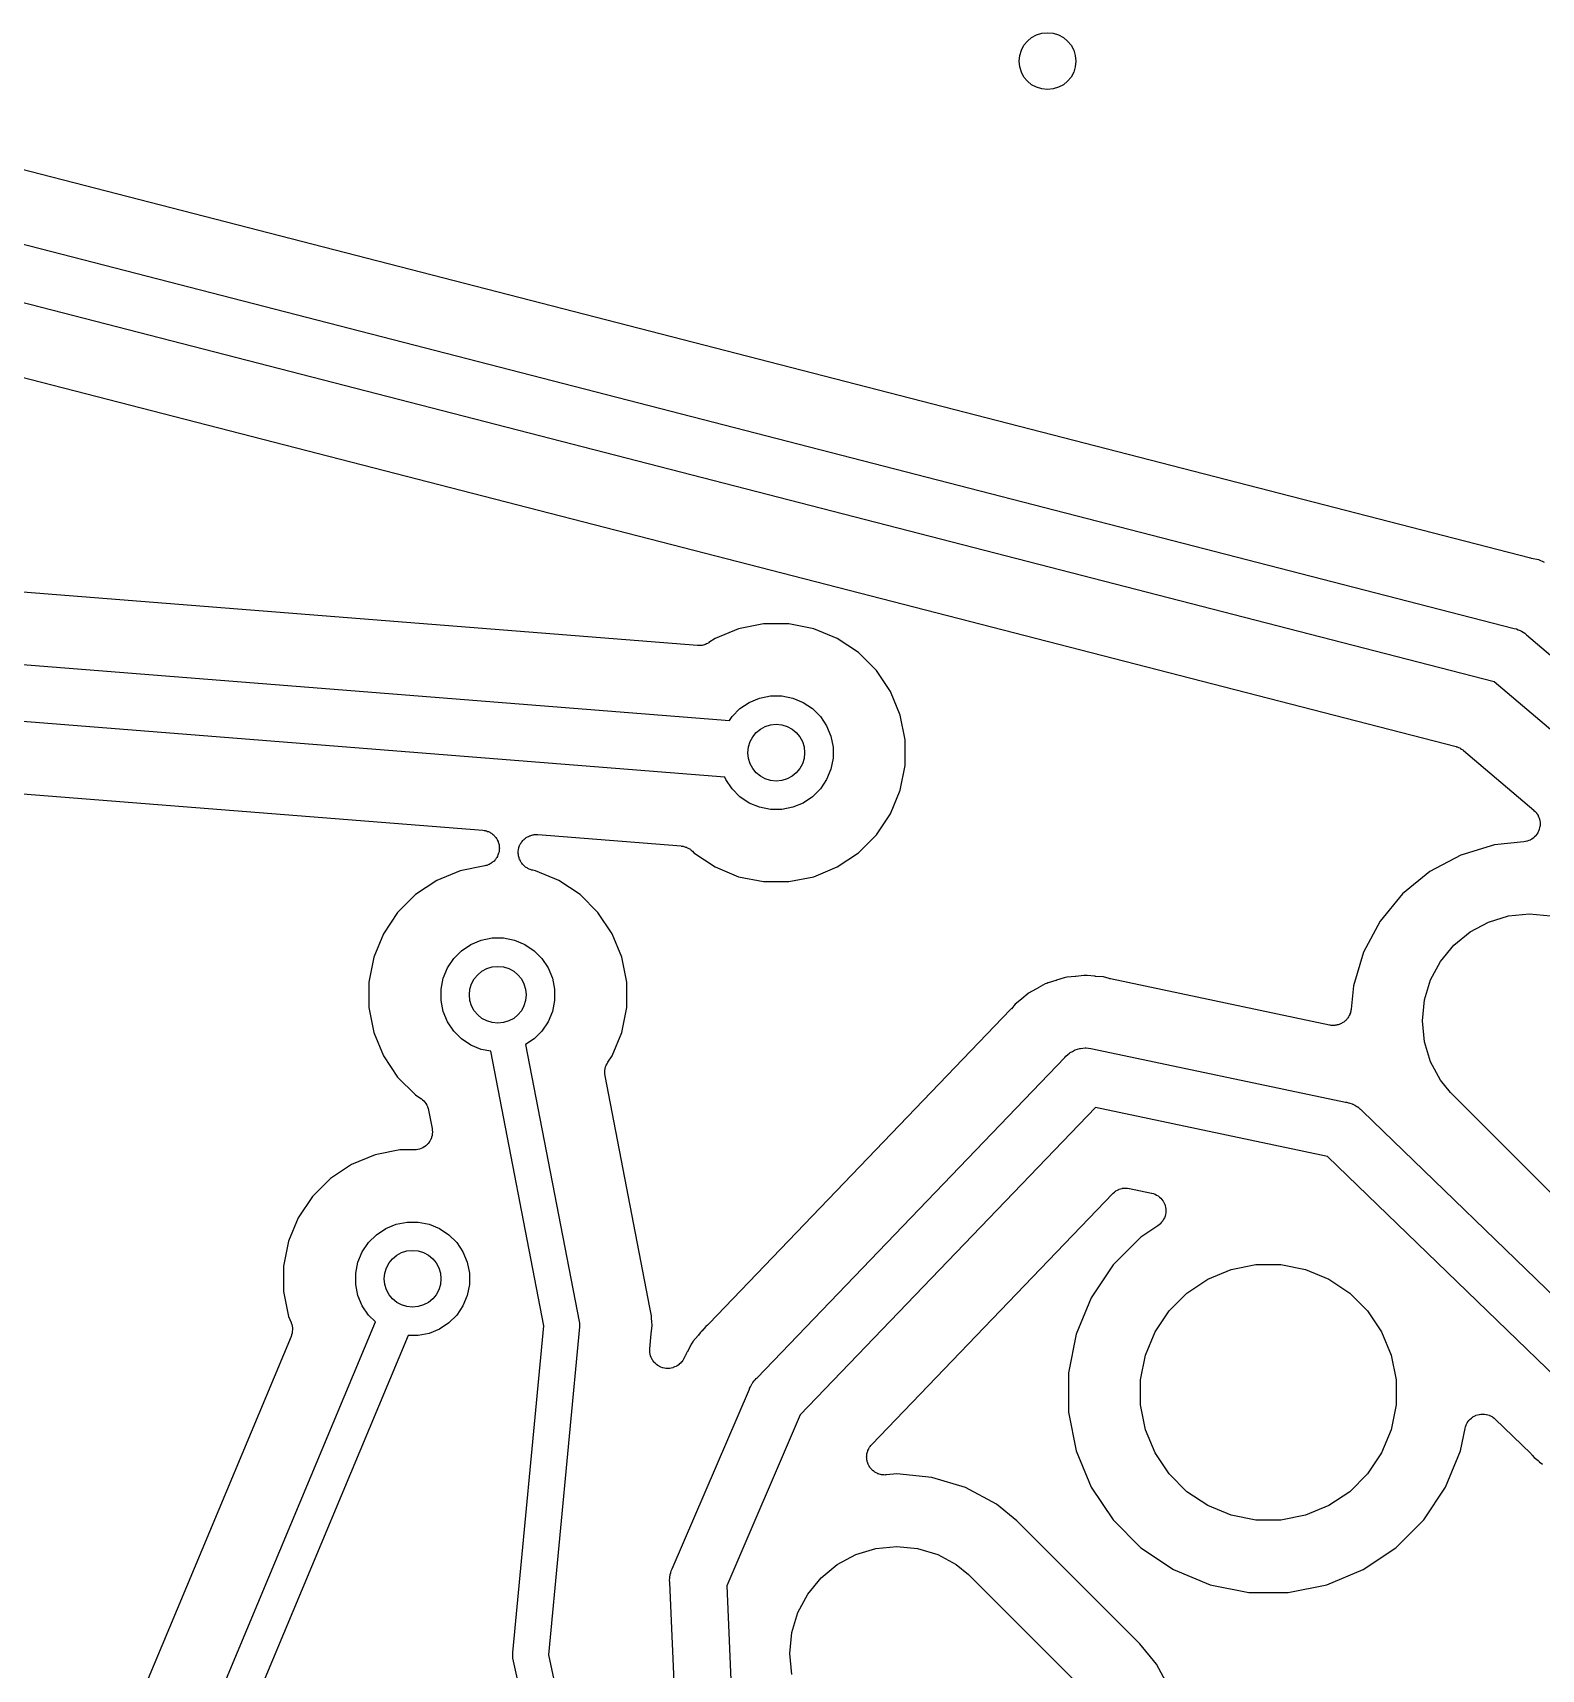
# Model space of a CAD drawing. Extents: x 4.92 to 6.91, y -5.73 to -3.72.
# Drawn here: x 6.0364 to 6.4546, y -5.2746 to -4.8209 of the extents above; entities that cross this region are included whole.
import ezdxf

# ---------------------------------------------------------------- set-up
doc = ezdxf.new("R2010")
doc.units = 0
doc.header["$MEASUREMENT"] = 0
doc.layers.add('BLACK', color=7, linetype='CONTINUOUS')

msp = doc.modelspace()

# ---------------------------------------------------------------- linework, layer by layer
at = {"layer": 'BLACK', "linetype": 'CONTINUOUS'}
for p, q in [((6.45162, -4.96655), (5.98095, -4.84523)), ((5.96561, -4.86193), (6.44709, -4.98604)), ((6.44156, -5.00087), (5.96164, -4.87717)), ((5.96676, -4.89914), (6.431, -5.0188)), ((6.22068, -4.99078), (5.89685, -4.96508)), ((6.45168, -4.96656), (6.45162, -4.96655)), ((6.45174, -4.96658), (6.45168, -4.96656)), ((6.45181, -4.9666), (6.45174, -4.96658)), ((6.45387, -4.96704), (6.45181, -4.9666)), ((6.45549, -4.96775), (6.45387, -4.96704)), ((5.88471, -4.98418), (6.22955, -5.01154)), ((6.23209, -4.9861), (6.22559, -4.98879)), ((6.239, -4.98472), (6.23209, -4.9861)), ((6.24604, -4.98472), (6.239, -4.98472)), ((6.25295, -4.9861), (6.24604, -4.98472)), ((6.25945, -4.98879), (6.25295, -4.9861)), ((6.44709, -4.98604), (6.4477, -4.98617)), ((6.4477, -4.98617), (6.4482, -4.98639)), ((6.4482, -4.98639), (6.44871, -4.98657)), ((6.22085, -4.99077), (6.22068, -4.99078)), ((6.22102, -4.99079), (6.22085, -4.99077)), ((6.22134, -4.99077), (6.22102, -4.99079)), ((6.22166, -4.99076), (6.22134, -4.99077)), ((6.22182, -4.99072), (6.22166, -4.99076)), ((6.22199, -4.99071), (6.22182, -4.99072)), ((6.2223, -4.99062), (6.22199, -4.99071)), ((6.22261, -4.99055), (6.2223, -4.99062)), ((6.22277, -4.99048), (6.22261, -4.99055)), ((6.22293, -4.99044), (6.22277, -4.99048)), ((6.22321, -4.99029), (6.22293, -4.99044)), ((6.22351, -4.99016), (6.22321, -4.99029)), ((6.22364, -4.99007), (6.22351, -4.99016)), ((6.2238, -4.98999), (6.22364, -4.99007)), ((6.22385, -4.98995), (6.2238, -4.98999)), ((6.22559, -4.98879), (6.22385, -4.98995)), ((6.26531, -4.99271), (6.25945, -4.98879)), ((6.44871, -4.98657), (6.44891, -4.98669)), ((6.44891, -4.98669), (6.44913, -4.98679)), ((6.44913, -4.98679), (6.44957, -4.9871)), ((6.44957, -4.9871), (6.45003, -4.98738)), ((6.45003, -4.98738), (6.45049, -4.9878)), ((6.45049, -4.9878), (6.5817, -5.09933)), ((6.27029, -4.99768), (6.26531, -4.99271)), ((6.22828, -5.02724), (5.88345, -4.99987)), ((6.2742, -5.00354), (6.27029, -4.99768)), ((6.27689, -5.01005), (6.2742, -5.00354)), ((6.57152, -5.11134), (6.44156, -5.00087)), ((6.23029, -5.01043), (6.23248, -5.00824)), ((6.23248, -5.00824), (6.23506, -5.00652)), ((6.23506, -5.00652), (6.23793, -5.00533)), ((6.23793, -5.00533), (6.24097, -5.00472)), ((6.24097, -5.00472), (6.24407, -5.00472)), ((6.24407, -5.00472), (6.24711, -5.00533)), ((6.24711, -5.00533), (6.24998, -5.00652)), ((6.24998, -5.00652), (6.25256, -5.00824)), ((6.25256, -5.00824), (6.25475, -5.01043)), ((6.22955, -5.01154), (6.23029, -5.01043)), ((6.25475, -5.01043), (6.25648, -5.01301)), ((6.25648, -5.01301), (6.25766, -5.01588)), ((6.27827, -5.01695), (6.27689, -5.01005)), ((6.25766, -5.01588), (6.25827, -5.01892)), ((6.27827, -5.02399), (6.27827, -5.01695)), ((5.89231, -5.02064), (6.16117, -5.04198)), ((6.25827, -5.02202), (6.25766, -5.02507)), ((6.25827, -5.01892), (6.25827, -5.02202)), ((6.431, -5.0188), (6.43106, -5.01882)), ((6.43106, -5.01882), (6.43117, -5.01887)), ((6.43117, -5.01887), (6.43129, -5.01889)), ((6.43129, -5.01889), (6.43163, -5.01904)), ((6.43163, -5.01904), (6.43197, -5.01917)), ((6.43197, -5.01917), (6.43208, -5.01923)), ((6.43208, -5.01923), (6.43218, -5.01928)), ((6.43218, -5.01928), (6.43249, -5.01949)), ((6.43249, -5.01949), (6.4328, -5.01969)), ((6.4328, -5.01969), (6.43289, -5.01977)), ((6.43289, -5.01977), (6.43299, -5.01984)), ((6.43299, -5.01984), (6.45251, -5.03643)), ((6.22856, -5.02793), (6.22828, -5.02724)), ((6.25766, -5.02507), (6.25648, -5.02793)), ((6.27689, -5.0309), (6.27827, -5.02399)), ((6.23029, -5.03051), (6.22856, -5.02793)), ((6.23248, -5.0327), (6.23029, -5.03051)), ((6.25475, -5.03051), (6.25256, -5.0327)), ((6.25648, -5.02793), (6.25475, -5.03051)), ((6.2742, -5.03741), (6.27689, -5.0309)), ((6.23506, -5.03443), (6.23248, -5.0327)), ((6.23793, -5.03562), (6.23506, -5.03443)), ((6.24097, -5.03622), (6.23793, -5.03562)), ((6.24407, -5.03622), (6.24097, -5.03622)), ((6.24711, -5.03562), (6.24407, -5.03622)), ((6.24998, -5.03443), (6.24711, -5.03562)), ((6.25256, -5.0327), (6.24998, -5.03443)), ((6.27029, -5.04326), (6.2742, -5.03741)), ((6.45251, -5.03643), (6.45256, -5.03648)), ((6.45256, -5.03648), (6.45286, -5.03679)), ((6.45286, -5.03679), (6.45316, -5.0371)), ((6.45316, -5.0371), (6.45319, -5.03715)), ((6.45319, -5.03715), (6.45323, -5.03719)), ((6.45323, -5.03719), (6.45346, -5.03756)), ((6.45346, -5.03756), (6.4537, -5.03792)), ((6.4537, -5.03792), (6.45372, -5.03797)), ((6.45372, -5.03797), (6.45374, -5.03801)), ((6.45374, -5.03801), (6.4539, -5.03842)), ((6.4539, -5.03842), (6.45406, -5.03883)), ((6.45406, -5.03883), (6.45407, -5.03888)), ((6.45407, -5.03888), (6.45409, -5.03893)), ((6.45409, -5.03893), (6.45416, -5.03935)), ((6.45423, -5.04086), (6.45413, -5.04129)), ((6.45416, -5.03935), (6.45425, -5.03978)), ((6.45424, -5.04076), (6.45423, -5.04081)), ((6.45423, -5.04081), (6.45423, -5.04086)), ((6.45426, -5.03989), (6.45424, -5.04032)), ((6.45424, -5.04032), (6.45424, -5.04076)), ((6.45425, -5.03978), (6.45425, -5.03984)), ((6.45425, -5.03984), (6.45426, -5.03989)), ((6.16117, -5.04198), (6.16124, -5.04198)), ((6.16124, -5.04198), (6.16153, -5.04204)), ((6.16153, -5.04204), (6.16181, -5.04207)), ((6.16181, -5.04207), (6.162, -5.04213)), ((6.162, -5.04213), (6.1622, -5.04217)), ((6.1622, -5.04217), (6.16247, -5.04228)), ((6.16247, -5.04228), (6.16274, -5.04237)), ((6.16274, -5.04237), (6.16292, -5.04246)), ((6.16292, -5.04246), (6.16311, -5.04254)), ((6.16311, -5.04254), (6.16335, -5.0427)), ((6.16335, -5.0427), (6.1636, -5.04283)), ((6.1636, -5.04283), (6.16375, -5.04296)), ((6.16375, -5.04296), (6.16392, -5.04307)), ((6.16392, -5.04307), (6.16413, -5.04328)), ((6.16413, -5.04328), (6.16435, -5.04346)), ((6.16435, -5.04346), (6.16447, -5.04362)), ((6.16447, -5.04362), (6.16462, -5.04376)), ((6.16462, -5.04376), (6.16478, -5.044)), ((6.16478, -5.044), (6.16496, -5.04422)), ((6.16496, -5.04422), (6.16505, -5.0444)), ((6.16505, -5.0444), (6.16517, -5.04456)), ((6.16517, -5.04456), (6.16528, -5.04483)), ((6.16528, -5.04483), (6.16541, -5.04509)), ((6.16541, -5.04509), (6.16547, -5.04528)), ((6.16547, -5.04528), (6.16555, -5.04546)), ((6.16555, -5.04546), (6.16561, -5.04574)), ((6.17172, -5.04563), (6.17186, -5.04537)), ((6.17186, -5.04537), (6.17199, -5.04522)), ((6.17199, -5.04522), (6.1721, -5.04506)), ((6.1721, -5.04506), (6.1723, -5.04485)), ((6.1723, -5.04485), (6.17249, -5.04462)), ((6.17249, -5.04462), (6.17264, -5.0445)), ((6.17264, -5.0445), (6.17278, -5.04436)), ((6.17278, -5.04436), (6.17302, -5.04419)), ((6.17302, -5.04419), (6.17324, -5.044)), ((6.17324, -5.044), (6.17342, -5.04391)), ((6.17342, -5.04391), (6.17358, -5.0438)), ((6.17358, -5.0438), (6.17385, -5.04368)), ((6.17385, -5.04368), (6.17411, -5.04355)), ((6.17411, -5.04355), (6.17429, -5.04349)), ((6.17429, -5.04349), (6.17447, -5.04341)), ((6.17447, -5.04341), (6.17476, -5.04335)), ((6.17476, -5.04335), (6.17504, -5.04327)), ((6.17504, -5.04327), (6.17524, -5.04325)), ((6.17524, -5.04325), (6.17543, -5.0432)), ((6.17543, -5.0432), (6.17572, -5.0432)), ((6.17572, -5.0432), (6.17601, -5.04317)), ((6.17601, -5.04317), (6.17621, -5.04319)), ((6.17621, -5.04319), (6.1764, -5.04319)), ((6.1764, -5.04319), (6.21614, -5.04634)), ((6.26531, -5.04824), (6.27029, -5.04326)), ((6.44976, -5.04522), (6.44161, -5.04602)), ((6.45019, -5.04513), (6.44976, -5.04522)), ((6.45062, -5.04505), (6.45019, -5.04513)), ((6.45066, -5.04504), (6.45062, -5.04505)), ((6.45071, -5.04503), (6.45066, -5.04504)), ((6.45112, -5.04486), (6.45071, -5.04503)), ((6.45152, -5.0447), (6.45112, -5.04486)), ((6.45157, -5.04467), (6.45152, -5.0447)), ((6.45162, -5.04465), (6.45157, -5.04467)), ((6.45198, -5.04441), (6.45162, -5.04465)), ((6.45235, -5.04418), (6.45198, -5.04441)), ((6.45239, -5.04414), (6.45235, -5.04418)), ((6.45243, -5.04411), (6.45239, -5.04414)), ((6.45274, -5.0438), (6.45243, -5.04411)), ((6.45305, -5.0435), (6.45274, -5.0438)), ((6.45308, -5.04346), (6.45305, -5.0435)), ((6.45312, -5.04342), (6.45308, -5.04346)), ((6.45337, -5.04306), (6.45312, -5.04342)), ((6.45362, -5.04271), (6.45337, -5.04306)), ((6.45364, -5.04266), (6.45362, -5.04271)), ((6.45367, -5.04262), (6.45364, -5.04266)), ((6.45384, -5.04221), (6.45367, -5.04262)), ((6.45401, -5.04181), (6.45384, -5.04221)), ((6.45402, -5.04176), (6.45401, -5.04181)), ((6.45404, -5.04172), (6.45402, -5.04176)), ((6.45413, -5.04129), (6.45404, -5.04172)), ((6.1648, -5.04991), (6.16469, -5.05008)), ((6.16493, -5.04975), (6.1648, -5.04991)), ((6.16506, -5.0495), (6.16493, -5.04975)), ((6.16522, -5.04926), (6.16506, -5.0495)), ((6.16529, -5.04907), (6.16522, -5.04926)), ((6.16539, -5.0489), (6.16529, -5.04907)), ((6.16547, -5.04862), (6.16539, -5.0489)), ((6.16558, -5.04835), (6.16547, -5.04862)), ((6.16562, -5.04815), (6.16558, -5.04835)), ((6.16561, -5.04574), (6.16569, -5.04602)), ((6.16568, -5.04796), (6.16562, -5.04815)), ((6.16571, -5.04768), (6.16568, -5.04796)), ((6.16569, -5.04602), (6.16571, -5.04622)), ((6.16571, -5.04622), (6.16575, -5.04642)), ((6.16576, -5.04739), (6.16571, -5.04768)), ((6.16575, -5.04642), (6.16575, -5.04671)), ((6.16575, -5.04671), (6.16578, -5.04699)), ((6.16578, -5.04699), (6.16576, -5.04719)), ((6.16576, -5.04719), (6.16576, -5.04739)), ((6.17101, -5.04813), (6.17103, -5.04794)), ((6.17103, -5.04842), (6.17101, -5.04813)), ((6.17103, -5.04774), (6.17108, -5.04745)), ((6.17103, -5.04794), (6.17103, -5.04774)), ((6.17104, -5.04872), (6.17103, -5.04842)), ((6.17108, -5.04891), (6.17104, -5.04872)), ((6.17108, -5.04745), (6.17111, -5.04716)), ((6.17109, -5.0491), (6.17108, -5.04891)), ((6.17118, -5.04938), (6.17109, -5.0491)), ((6.17111, -5.04716), (6.17117, -5.04697)), ((6.17117, -5.04697), (6.1712, -5.04678)), ((6.17124, -5.04967), (6.17118, -5.04938)), ((6.1712, -5.04678), (6.17131, -5.04651)), ((6.17131, -5.04985), (6.17124, -5.04967)), ((6.17131, -5.04651), (6.1714, -5.04623)), ((6.17137, -5.05004), (6.17131, -5.04985)), ((6.1714, -5.04623), (6.17149, -5.04606)), ((6.17149, -5.04606), (6.17157, -5.04587)), ((6.17157, -5.04587), (6.17172, -5.04563)), ((6.21614, -5.04634), (6.21621, -5.04635)), ((6.21621, -5.04635), (6.21647, -5.0464)), ((6.21647, -5.0464), (6.21673, -5.04642)), ((6.21673, -5.04642), (6.21695, -5.04649)), ((6.21695, -5.04649), (6.21717, -5.04653)), ((6.21717, -5.04653), (6.21741, -5.04663)), ((6.21741, -5.04663), (6.21767, -5.04671)), ((6.21767, -5.04671), (6.21786, -5.04681)), ((6.21786, -5.04681), (6.21807, -5.0469)), ((6.21807, -5.0469), (6.21829, -5.04704)), ((6.21829, -5.04704), (6.21853, -5.04717)), ((6.21853, -5.04717), (6.2187, -5.04731)), ((6.2187, -5.04731), (6.21889, -5.04744)), ((6.21889, -5.04744), (6.21908, -5.04762)), ((6.21908, -5.04762), (6.21928, -5.04779)), ((6.21928, -5.04779), (6.21973, -5.04824)), ((6.21973, -5.04824), (6.22559, -5.05215)), ((6.25945, -5.05215), (6.26531, -5.04824)), ((6.43227, -5.04885), (6.42367, -5.05345)), ((6.44161, -5.04602), (6.43227, -5.04885)), ((6.15493, -5.05322), (6.14842, -5.05592)), ((6.16175, -5.05187), (6.15493, -5.05322)), ((6.16203, -5.05178), (6.16175, -5.05187)), ((6.16231, -5.05172), (6.16203, -5.05178)), ((6.1625, -5.05164), (6.16231, -5.05172)), ((6.16269, -5.05158), (6.1625, -5.05164)), ((6.16294, -5.05145), (6.16269, -5.05158)), ((6.16321, -5.05133), (6.16294, -5.05145)), ((6.16337, -5.05122), (6.16321, -5.05133)), ((6.16355, -5.05112), (6.16337, -5.05122)), ((6.16377, -5.05094), (6.16355, -5.05112)), ((6.16401, -5.05078), (6.16377, -5.05094)), ((6.16415, -5.05063), (6.16401, -5.05078)), ((6.1643, -5.05051), (6.16415, -5.05063)), ((6.16449, -5.05028), (6.1643, -5.05051)), ((6.16469, -5.05008), (6.16449, -5.05028)), ((6.1715, -5.0503), (6.17137, -5.05004)), ((6.17162, -5.05057), (6.1715, -5.0503)), ((6.17173, -5.05073), (6.17162, -5.05057)), ((6.17182, -5.05091), (6.17173, -5.05073)), ((6.172, -5.05113), (6.17182, -5.05091)), ((6.17217, -5.05138), (6.172, -5.05113)), ((6.17231, -5.05151), (6.17217, -5.05138)), ((6.17243, -5.05167), (6.17231, -5.05151)), ((6.17266, -5.05185), (6.17243, -5.05167)), ((6.17286, -5.05206), (6.17266, -5.05185)), ((6.17303, -5.05217), (6.17286, -5.05206)), ((6.17318, -5.05229), (6.17303, -5.05217)), ((6.17344, -5.05244), (6.17318, -5.05229)), ((6.17368, -5.0526), (6.17344, -5.05244)), ((6.17386, -5.05267), (6.17368, -5.0526)), ((6.17403, -5.05277), (6.17386, -5.05267)), ((6.17431, -5.05285), (6.17403, -5.05277)), ((6.17458, -5.05296), (6.17431, -5.05285)), ((6.17478, -5.053), (6.17458, -5.05296)), ((6.17496, -5.05306), (6.17478, -5.053)), ((6.17503, -5.05307), (6.17496, -5.05306)), ((6.17578, -5.05322), (6.17503, -5.05307)), ((6.18229, -5.05592), (6.17578, -5.05322)), ((6.22559, -5.05215), (6.23209, -5.05485)), ((6.25295, -5.05485), (6.25945, -5.05215)), ((6.42367, -5.05345), (6.41613, -5.05964)), ((6.14842, -5.05592), (6.14257, -5.05983)), ((6.18814, -5.05983), (6.18229, -5.05592)), ((6.23209, -5.05485), (6.239, -5.05622)), ((6.239, -5.05622), (6.24604, -5.05622)), ((6.24604, -5.05622), (6.25295, -5.05485)), ((6.14257, -5.05983), (6.13759, -5.06481)), ((6.19312, -5.06481), (6.18814, -5.05983)), ((6.41613, -5.05964), (6.40994, -5.06718)), ((6.13759, -5.06481), (6.13367, -5.07067)), ((6.19703, -5.07067), (6.19312, -5.06481)), ((6.40994, -5.06718), (6.40534, -5.07578)), ((6.43483, -5.07016), (6.43996, -5.06742)), ((6.43996, -5.06742), (6.44553, -5.06573)), ((6.44553, -5.06573), (6.45132, -5.06516)), ((6.45132, -5.06516), (6.4571, -5.06573)), ((6.13367, -5.07067), (6.13098, -5.07717)), ((6.15789, -5.07364), (6.16076, -5.07246)), ((6.16076, -5.07246), (6.1638, -5.07185)), ((6.1638, -5.07185), (6.16691, -5.07185)), ((6.16691, -5.07185), (6.16995, -5.07246)), ((6.16995, -5.07246), (6.17281, -5.07364)), ((6.19973, -5.07717), (6.19703, -5.07067)), ((6.43034, -5.07385), (6.43483, -5.07016)), ((6.13098, -5.07717), (6.12961, -5.08408)), ((6.15312, -5.07756), (6.15532, -5.07537)), ((6.15532, -5.07537), (6.15789, -5.07364)), ((6.17281, -5.07364), (6.17539, -5.07537)), ((6.17539, -5.07537), (6.17759, -5.07756)), ((6.2011, -5.08408), (6.19973, -5.07717)), ((6.40534, -5.07578), (6.4025, -5.08512)), ((6.42665, -5.07834), (6.43034, -5.07385)), ((6.15021, -5.083), (6.1514, -5.08014)), ((6.1514, -5.08014), (6.15312, -5.07756)), ((6.17759, -5.07756), (6.17931, -5.08014)), ((6.17931, -5.08014), (6.1805, -5.083)), ((6.4239, -5.08347), (6.42665, -5.07834)), ((6.12961, -5.08408), (6.12961, -5.09112)), ((6.14961, -5.08605), (6.15021, -5.083)), ((6.14961, -5.08915), (6.14961, -5.08605)), ((6.1805, -5.083), (6.1811, -5.08605)), ((6.1811, -5.08605), (6.1811, -5.08915)), ((6.2011, -5.09112), (6.2011, -5.08408)), ((6.31503, -5.08574), (6.31306, -5.08677)), ((6.31507, -5.08572), (6.31503, -5.08574)), ((6.31511, -5.0857), (6.31507, -5.08572)), ((6.31517, -5.08567), (6.31511, -5.0857)), ((6.31711, -5.08458), (6.31517, -5.08567)), ((6.31714, -5.08457), (6.31711, -5.08458)), ((6.31749, -5.08442), (6.31714, -5.08457)), ((6.31784, -5.08428), (6.31749, -5.08442)), ((6.3179, -5.08425), (6.31784, -5.08428)), ((6.31793, -5.08424), (6.3179, -5.08425)), ((6.32006, -5.08362), (6.31793, -5.08424)), ((6.32011, -5.0836), (6.32006, -5.08362)), ((6.32015, -5.08359), (6.32011, -5.0836)), ((6.32022, -5.08357), (6.32015, -5.08359)), ((6.32233, -5.08288), (6.32022, -5.08357)), ((6.32236, -5.08288), (6.32233, -5.08288)), ((6.32273, -5.0828), (6.32236, -5.08288)), ((6.3231, -5.08273), (6.32273, -5.0828)), ((6.32317, -5.08271), (6.3231, -5.08273)), ((6.3232, -5.0827), (6.32317, -5.08271)), ((6.32542, -5.08251), (6.3232, -5.0827)), ((6.32546, -5.0825), (6.32542, -5.08251)), ((6.32551, -5.0825), (6.32546, -5.0825)), ((6.32558, -5.0825), (6.32551, -5.0825)), ((6.32778, -5.08223), (6.32558, -5.0825)), ((6.32782, -5.08224), (6.32778, -5.08223)), ((6.32819, -5.08223), (6.32782, -5.08224)), ((6.32857, -5.08224), (6.32819, -5.08223)), ((6.32864, -5.08223), (6.32857, -5.08224)), ((6.32867, -5.08223), (6.32864, -5.08223)), ((6.33088, -5.08247), (6.32867, -5.08223)), ((6.33093, -5.08247), (6.33088, -5.08247)), ((6.33097, -5.08248), (6.33093, -5.08247)), ((6.33104, -5.08249), (6.33097, -5.08248)), ((6.33325, -5.08266), (6.33104, -5.08249)), ((6.33485, -5.08311), (6.33325, -5.08266)), ((6.33498, -5.08313), (6.33485, -5.08311)), ((6.3351, -5.08317), (6.33498, -5.08313)), ((6.33517, -5.08319), (6.3351, -5.08317)), ((6.39586, -5.096), (6.33517, -5.08319)), ((6.4025, -5.08512), (6.40187, -5.0916)), ((6.42222, -5.08904), (6.4239, -5.08347)), ((6.15021, -5.09219), (6.14961, -5.08915)), ((6.1811, -5.08915), (6.1805, -5.09219)), ((6.30877, -5.0902), (6.30771, -5.09147)), ((6.31051, -5.08881), (6.30877, -5.0902)), ((6.31054, -5.08878), (6.31051, -5.08881)), ((6.31058, -5.08876), (6.31054, -5.08878)), ((6.31063, -5.08871), (6.31058, -5.08876)), ((6.31232, -5.08727), (6.31063, -5.08871)), ((6.31235, -5.08725), (6.31232, -5.08727)), ((6.31266, -5.08703), (6.31235, -5.08725)), ((6.31298, -5.08683), (6.31266, -5.08703)), ((6.31303, -5.08679), (6.31298, -5.08683)), ((6.31306, -5.08677), (6.31303, -5.08679)), ((6.42165, -5.09483), (6.42222, -5.08904)), ((6.12961, -5.09112), (6.13098, -5.09803)), ((6.1514, -5.09506), (6.15021, -5.09219)), ((6.15312, -5.09764), (6.1514, -5.09506)), ((6.17931, -5.09506), (6.17759, -5.09764)), ((6.1805, -5.09219), (6.17931, -5.09506)), ((6.19973, -5.09803), (6.2011, -5.09112)), ((6.30749, -5.09171), (6.22391, -5.17874)), ((6.30757, -5.09161), (6.30749, -5.09171)), ((6.30766, -5.09152), (6.30757, -5.09161)), ((6.30771, -5.09147), (6.30766, -5.09152)), ((6.39961, -5.09531), (6.3994, -5.09541)), ((6.39981, -5.09515), (6.39961, -5.09531)), ((6.40002, -5.09501), (6.39981, -5.09515)), ((6.40019, -5.09484), (6.40002, -5.09501)), ((6.40037, -5.0947), (6.40019, -5.09484)), ((6.40054, -5.0945), (6.40037, -5.0947)), ((6.40072, -5.09432), (6.40054, -5.0945)), ((6.40085, -5.09413), (6.40072, -5.09432)), ((6.401, -5.09396), (6.40085, -5.09413)), ((6.40113, -5.09373), (6.401, -5.09396)), ((6.40127, -5.09352), (6.40113, -5.09373)), ((6.40136, -5.09331), (6.40127, -5.09352)), ((6.40148, -5.0931), (6.40136, -5.09331)), ((6.40155, -5.09286), (6.40148, -5.0931)), ((6.40166, -5.09262), (6.40155, -5.09286)), ((6.4017, -5.0924), (6.40166, -5.09262)), ((6.40178, -5.09218), (6.4017, -5.0924)), ((6.40181, -5.09192), (6.40178, -5.09218)), ((6.40186, -5.09167), (6.40181, -5.09192)), ((6.40187, -5.0916), (6.40186, -5.09167)), ((6.42222, -5.10062), (6.42165, -5.09483)), ((6.13098, -5.09803), (6.13367, -5.10453)), ((6.15532, -5.09983), (6.15312, -5.09764)), ((6.15789, -5.10155), (6.15532, -5.09983)), ((6.17539, -5.09983), (6.17304, -5.1014)), ((6.17759, -5.09764), (6.17539, -5.09983)), ((6.19703, -5.10453), (6.19973, -5.09803)), ((6.39611, -5.09603), (6.39586, -5.096)), ((6.39637, -5.09608), (6.39611, -5.09603)), ((6.3966, -5.09608), (6.39637, -5.09608)), ((6.39683, -5.09611), (6.3966, -5.09608)), ((6.39708, -5.09609), (6.39683, -5.09611)), ((6.39734, -5.09609), (6.39708, -5.09609)), ((6.39757, -5.09604), (6.39734, -5.09609)), ((6.3978, -5.09602), (6.39757, -5.09604)), ((6.39805, -5.09595), (6.3978, -5.09602)), ((6.3983, -5.09591), (6.39805, -5.09595)), ((6.39852, -5.09582), (6.3983, -5.09591)), ((6.39874, -5.09575), (6.39852, -5.09582)), ((6.39897, -5.09564), (6.39874, -5.09575)), ((6.39921, -5.09554), (6.39897, -5.09564)), ((6.3994, -5.09541), (6.39921, -5.09554)), ((6.16076, -5.10274), (6.15789, -5.10155)), ((6.16337, -5.10326), (6.16076, -5.10274)), ((6.1781, -5.17938), (6.16337, -5.10326)), ((6.17304, -5.1014), (6.1879, -5.17818)), ((6.32282, -5.10458), (6.32332, -5.10417)), ((6.32332, -5.10417), (6.32382, -5.10375)), ((6.32382, -5.10375), (6.32393, -5.10369)), ((6.32393, -5.10369), (6.32403, -5.10361)), ((6.32403, -5.10361), (6.3246, -5.10331)), ((6.3246, -5.10331), (6.32517, -5.10299)), ((6.32517, -5.10299), (6.32529, -5.10295)), ((6.32529, -5.10295), (6.3254, -5.10289)), ((6.3254, -5.10289), (6.32603, -5.10271)), ((6.32603, -5.10271), (6.32665, -5.10251)), ((6.32665, -5.10251), (6.32677, -5.10249)), ((6.32677, -5.10249), (6.32689, -5.10246)), ((6.32689, -5.10246), (6.32754, -5.1024)), ((6.32754, -5.1024), (6.32819, -5.10233)), ((6.32819, -5.10233), (6.32831, -5.10234)), ((6.32831, -5.10234), (6.32844, -5.10232)), ((6.32844, -5.10232), (6.32908, -5.1024)), ((6.32908, -5.1024), (6.32973, -5.10245)), ((6.32973, -5.10245), (6.33023, -5.10259)), ((6.33023, -5.10259), (6.40035, -5.11739)), ((6.4239, -5.10618), (6.42222, -5.10062)), ((6.13367, -5.10453), (6.13759, -5.11039)), ((6.19499, -5.10901), (6.19505, -5.10857)), ((6.19505, -5.10857), (6.19509, -5.10812)), ((6.19509, -5.10812), (6.1951, -5.10808)), ((6.1951, -5.10808), (6.19511, -5.10804)), ((6.19511, -5.10804), (6.19524, -5.10761)), ((6.19524, -5.10761), (6.19538, -5.10719)), ((6.19538, -5.10719), (6.19539, -5.10715)), ((6.19539, -5.10715), (6.19541, -5.10711)), ((6.19541, -5.10711), (6.19562, -5.10672)), ((6.19562, -5.10672), (6.19584, -5.10632)), ((6.19584, -5.10632), (6.19703, -5.10453)), ((6.2372, -5.19378), (6.32249, -5.10497)), ((6.32249, -5.10497), (6.32282, -5.10458)), ((6.42665, -5.11131), (6.4239, -5.10618)), ((6.13759, -5.11039), (6.14257, -5.11537)), ((6.195, -5.10905), (6.19499, -5.10901)), ((6.19499, -5.10909), (6.195, -5.10905)), ((6.19504, -5.10954), (6.19499, -5.10909)), ((6.19507, -5.10998), (6.19504, -5.10954)), ((6.19508, -5.11005), (6.19507, -5.10998)), ((6.20751, -5.17426), (6.19508, -5.11005)), ((6.42941, -5.11468), (6.42665, -5.11131)), ((6.14257, -5.11537), (6.14402, -5.11634)), ((6.14402, -5.11634), (6.14406, -5.11636)), ((6.14406, -5.11636), (6.14406, -5.11636)), ((6.14406, -5.11636), (6.14406, -5.11636)), ((6.14406, -5.11636), (6.14408, -5.11638)), ((6.14408, -5.11638), (6.14444, -5.11668)), ((6.14444, -5.11668), (6.14481, -5.11699)), ((6.14481, -5.11699), (6.14482, -5.117)), ((6.14482, -5.117), (6.14483, -5.11701)), ((6.14483, -5.11701), (6.14512, -5.11738)), ((6.14512, -5.11738), (6.14542, -5.11775)), ((6.14542, -5.11775), (6.14543, -5.11776)), ((6.14543, -5.11776), (6.14544, -5.11777)), ((6.14544, -5.11777), (6.14565, -5.11819)), ((6.40035, -5.11739), (6.40063, -5.11741)), ((6.40063, -5.11741), (6.40111, -5.11755)), ((6.40111, -5.11755), (6.40122, -5.11757)), ((6.40122, -5.11757), (6.40148, -5.11766)), ((6.40148, -5.11766), (6.40212, -5.11784)), ((6.40212, -5.11784), (6.40222, -5.11789)), ((6.40222, -5.11789), (6.40233, -5.11792)), ((6.40233, -5.11792), (6.40291, -5.11824)), ((6.46209, -5.14736), (6.42941, -5.11468)), ((6.14565, -5.11819), (6.14588, -5.11861)), ((6.14588, -5.11861), (6.14588, -5.11862)), ((6.14588, -5.11862), (6.14589, -5.11864)), ((6.14589, -5.11864), (6.14602, -5.11909)), ((6.14602, -5.11909), (6.14615, -5.11955)), ((6.14615, -5.11955), (6.14714, -5.12464)), ((6.331, -5.11884), (6.24919, -5.20403)), ((6.39537, -5.13243), (6.331, -5.11884)), ((6.40291, -5.11824), (6.4035, -5.11855)), ((6.4035, -5.11855), (6.40359, -5.11862)), ((6.40359, -5.11862), (6.40369, -5.11867)), ((6.40369, -5.11867), (6.4042, -5.1191)), ((6.4042, -5.1191), (6.40441, -5.11927)), ((6.40441, -5.11927), (6.40449, -5.11935)), ((6.40449, -5.11935), (6.40487, -5.11967)), ((6.40487, -5.11967), (6.40505, -5.11988)), ((6.40505, -5.11988), (6.47563, -5.18819)), ((6.14698, -5.12709), (6.14684, -5.12753)), ((6.14712, -5.12665), (6.14698, -5.12709)), ((6.14713, -5.1266), (6.14712, -5.12662)), ((6.14712, -5.12662), (6.14712, -5.12665)), ((6.14718, -5.12614), (6.14713, -5.1266)), ((6.14714, -5.12464), (6.14714, -5.12465)), ((6.14714, -5.12465), (6.14714, -5.12465)), ((6.14714, -5.12465), (6.14714, -5.12465)), ((6.14714, -5.12465), (6.14715, -5.12471)), ((6.14715, -5.12471), (6.14719, -5.12517)), ((6.14723, -5.12568), (6.14718, -5.12614)), ((6.14719, -5.12517), (6.14723, -5.12563)), ((6.14723, -5.12563), (6.14723, -5.12565)), ((6.14723, -5.12565), (6.14723, -5.12568)), ((6.13821, -5.13059), (6.13131, -5.13196)), ((6.14223, -5.13059), (6.13821, -5.13059)), ((6.14269, -5.13055), (6.14223, -5.13059)), ((6.14315, -5.13051), (6.14269, -5.13055)), ((6.14317, -5.1305), (6.14315, -5.13051)), ((6.1432, -5.1305), (6.14317, -5.1305)), ((6.14364, -5.13036), (6.1432, -5.1305)), ((6.14408, -5.13023), (6.14364, -5.13036)), ((6.14411, -5.13022), (6.14408, -5.13023)), ((6.14414, -5.13021), (6.14411, -5.13022)), ((6.14455, -5.13), (6.14414, -5.13021)), ((6.14495, -5.12979), (6.14455, -5.13)), ((6.14497, -5.12977), (6.14495, -5.12979)), ((6.145, -5.12976), (6.14497, -5.12977)), ((6.14536, -5.12946), (6.145, -5.12976)), ((6.14571, -5.12918), (6.14536, -5.12946)), ((6.14573, -5.12916), (6.14571, -5.12918)), ((6.14575, -5.12914), (6.14573, -5.12916)), ((6.14605, -5.12878), (6.14575, -5.12914)), ((6.14634, -5.12843), (6.14605, -5.12878)), ((6.14636, -5.12841), (6.14634, -5.12843)), ((6.14638, -5.12839), (6.14636, -5.12841)), ((6.1466, -5.12798), (6.14638, -5.12839)), ((6.14682, -5.12758), (6.1466, -5.12798)), ((6.14683, -5.12755), (6.14682, -5.12758)), ((6.14684, -5.12753), (6.14683, -5.12755)), ((6.1248, -5.13466), (6.11894, -5.13857)), ((6.13131, -5.13196), (6.1248, -5.13466)), ((6.46664, -5.20141), (6.39537, -5.13243)), ((6.11894, -5.13857), (6.11396, -5.14355)), ((6.11396, -5.14355), (6.11005, -5.14941)), ((6.26899, -5.21229), (6.33581, -5.14271)), ((6.33581, -5.14271), (6.33586, -5.14266)), ((6.33586, -5.14266), (6.3359, -5.14262)), ((6.3359, -5.14262), (6.33594, -5.14258)), ((6.33594, -5.14258), (6.33627, -5.14231)), ((6.33627, -5.14231), (6.33661, -5.14203)), ((6.33661, -5.14203), (6.33666, -5.14201)), ((6.33666, -5.14201), (6.3367, -5.14197)), ((6.3367, -5.14197), (6.33708, -5.14177)), ((6.33708, -5.14177), (6.33746, -5.14157)), ((6.33746, -5.14157), (6.33752, -5.14155)), ((6.33752, -5.14155), (6.33757, -5.14153)), ((6.33757, -5.14153), (6.33798, -5.14141)), ((6.33798, -5.14141), (6.3384, -5.14128)), ((6.3384, -5.14128), (6.33845, -5.14127)), ((6.33845, -5.14127), (6.33851, -5.14125)), ((6.33851, -5.14125), (6.33894, -5.14122)), ((6.33894, -5.14122), (6.33937, -5.14117)), ((6.33937, -5.14117), (6.33942, -5.14118)), ((6.33942, -5.14118), (6.33948, -5.14117)), ((6.33948, -5.14117), (6.33991, -5.14122)), ((6.33991, -5.14122), (6.34034, -5.14126)), ((6.34034, -5.14126), (6.34039, -5.14127)), ((6.34039, -5.14127), (6.34045, -5.14128)), ((6.34045, -5.14128), (6.34657, -5.14257)), ((6.34657, -5.14257), (6.34664, -5.14259)), ((6.34664, -5.14259), (6.34707, -5.14273)), ((6.34707, -5.14273), (6.3475, -5.14286)), ((6.3475, -5.14286), (6.34753, -5.14288)), ((6.34753, -5.14288), (6.34757, -5.14289)), ((6.34757, -5.14289), (6.34796, -5.14312)), ((6.34796, -5.14312), (6.34835, -5.14333)), ((6.34835, -5.14333), (6.34838, -5.14336)), ((6.34838, -5.14336), (6.34842, -5.14337)), ((6.34842, -5.14337), (6.34876, -5.14367)), ((6.34876, -5.14367), (6.3491, -5.14396)), ((6.3491, -5.14396), (6.34913, -5.14399)), ((6.34913, -5.14399), (6.34916, -5.14401)), ((6.34916, -5.14401), (6.34943, -5.14437)), ((6.34943, -5.14437), (6.34972, -5.14472)), ((6.34972, -5.14472), (6.34973, -5.14475)), ((6.34973, -5.14475), (6.34976, -5.14478)), ((6.34976, -5.14478), (6.34996, -5.14518)), ((6.34996, -5.14518), (6.35017, -5.14558)), ((6.11005, -5.14941), (6.10736, -5.15591)), ((6.35012, -5.14946), (6.34991, -5.14985)), ((6.35014, -5.14942), (6.35012, -5.14946)), ((6.35015, -5.14939), (6.35014, -5.14942)), ((6.35029, -5.14896), (6.35015, -5.14939)), ((6.35017, -5.14558), (6.35018, -5.14562)), ((6.35018, -5.14562), (6.3502, -5.14565)), ((6.3502, -5.14565), (6.35032, -5.14608)), ((6.35042, -5.14853), (6.35029, -5.14896)), ((6.35032, -5.14608), (6.35045, -5.14651)), ((6.35043, -5.14849), (6.35042, -5.14853)), ((6.35044, -5.14846), (6.35043, -5.14849)), ((6.35049, -5.14801), (6.35044, -5.14846)), ((6.35045, -5.14651), (6.35045, -5.14655)), ((6.35045, -5.14655), (6.35046, -5.14659)), ((6.35046, -5.14659), (6.3505, -5.14704)), ((6.35054, -5.14756), (6.35049, -5.14801)), ((6.3505, -5.14704), (6.35054, -5.14749)), ((6.35054, -5.14749), (6.35054, -5.14752)), ((6.35054, -5.14752), (6.35054, -5.14756)), ((6.1295, -5.1563), (6.13169, -5.15411)), ((6.13169, -5.15411), (6.13427, -5.15238)), ((6.13427, -5.15238), (6.13714, -5.1512)), ((6.13714, -5.1512), (6.14018, -5.15059)), ((6.14018, -5.15059), (6.14328, -5.15059)), ((6.14328, -5.15059), (6.14633, -5.1512)), ((6.14633, -5.1512), (6.14919, -5.15238)), ((6.14919, -5.15238), (6.15177, -5.15411)), ((6.15177, -5.15411), (6.15396, -5.1563)), ((6.34832, -5.15162), (6.3436, -5.15477)), ((6.34866, -5.15134), (6.34832, -5.15162)), ((6.34902, -5.15106), (6.34866, -5.15134)), ((6.34904, -5.15103), (6.34902, -5.15106)), ((6.34907, -5.151), (6.34904, -5.15103)), ((6.34936, -5.15066), (6.34907, -5.151)), ((6.34965, -5.15031), (6.34936, -5.15066)), ((6.34967, -5.15028), (6.34965, -5.15031)), ((6.34969, -5.15025), (6.34967, -5.15028)), ((6.34991, -5.14985), (6.34969, -5.15025)), ((6.10736, -5.15591), (6.10598, -5.16282)), ((6.12659, -5.16175), (6.12778, -5.15888)), ((6.12778, -5.15888), (6.1295, -5.1563)), ((6.15396, -5.1563), (6.15569, -5.15888)), ((6.15569, -5.15888), (6.15688, -5.16175)), ((6.3436, -5.15477), (6.33588, -5.1625)), ((6.10598, -5.16282), (6.10598, -5.16986)), ((6.12598, -5.16479), (6.12659, -5.16175)), ((6.15688, -5.16175), (6.15748, -5.16479)), ((6.33588, -5.1625), (6.32981, -5.17158)), ((6.3686, -5.16376), (6.37545, -5.1624)), ((6.37545, -5.1624), (6.38242, -5.1624)), ((6.38242, -5.1624), (6.38927, -5.16376)), ((6.12598, -5.16789), (6.12598, -5.16479)), ((6.12659, -5.17093), (6.12598, -5.16789)), ((6.15748, -5.16789), (6.15688, -5.17093)), ((6.15748, -5.16479), (6.15748, -5.16789)), ((6.35635, -5.17031), (6.36215, -5.16643)), ((6.36215, -5.16643), (6.3686, -5.16376)), ((6.38927, -5.16376), (6.39572, -5.16643)), ((6.39572, -5.16643), (6.40152, -5.17031)), ((6.10598, -5.16986), (6.10736, -5.17677)), ((6.12778, -5.1738), (6.12659, -5.17093)), ((6.15688, -5.17093), (6.15569, -5.1738)), ((6.32981, -5.17158), (6.32563, -5.18166)), ((6.35141, -5.17525), (6.35635, -5.17031)), ((6.40152, -5.17031), (6.40646, -5.17525)), ((6.10736, -5.17677), (6.10806, -5.17847)), ((6.1295, -5.17638), (6.12778, -5.1738)), ((6.13141, -5.17829), (6.1295, -5.17638)), ((6.15396, -5.17638), (6.15177, -5.17857)), ((6.15569, -5.1738), (6.15396, -5.17638)), ((6.20752, -5.17431), (6.20751, -5.17426)), ((6.20751, -5.17426), (6.20751, -5.17426)), ((6.20798, -5.17658), (6.20752, -5.17431)), ((6.20799, -5.1777), (6.20798, -5.17658)), ((6.34753, -5.18105), (6.35141, -5.17525)), ((6.40646, -5.17525), (6.41034, -5.18105)), ((6.06242, -5.34351), (6.13141, -5.17829)), ((6.10806, -5.17847), (6.10807, -5.1785)), ((6.10807, -5.1785), (6.10807, -5.1785)), ((6.10807, -5.1785), (6.10808, -5.1785)), ((6.10808, -5.1785), (6.10809, -5.17853)), ((6.10809, -5.17853), (6.10822, -5.17898)), ((6.10834, -5.18141), (6.1082, -5.18185)), ((6.10822, -5.17898), (6.10835, -5.17943)), ((6.10839, -5.18091), (6.10834, -5.18137)), ((6.10834, -5.18137), (6.10834, -5.18139)), ((6.10834, -5.18139), (6.10834, -5.18141)), ((6.10835, -5.17943), (6.10835, -5.17945)), ((6.10835, -5.17945), (6.10836, -5.17947)), ((6.10836, -5.17947), (6.1084, -5.17994)), ((6.10844, -5.18044), (6.10839, -5.18091)), ((6.1084, -5.17994), (6.10844, -5.1804)), ((6.10844, -5.1804), (6.10844, -5.18042)), ((6.10844, -5.18042), (6.10844, -5.18044)), ((6.14633, -5.18148), (6.14328, -5.18209)), ((6.14919, -5.18029), (6.14633, -5.18148)), ((6.15177, -5.17857), (6.14919, -5.18029)), ((6.16955, -5.26996), (6.1781, -5.17938)), ((6.18797, -5.17961), (6.17938, -5.27057)), ((6.1879, -5.17818), (6.18799, -5.17863)), ((6.18802, -5.17916), (6.18797, -5.17961)), ((6.18799, -5.17863), (6.18799, -5.17889)), ((6.18799, -5.17889), (6.18802, -5.17916)), ((6.20787, -5.18157), (6.20811, -5.17926)), ((6.20787, -5.18161), (6.20787, -5.18157)), ((6.20787, -5.18157), (6.20787, -5.18157)), ((6.20801, -5.17789), (6.20799, -5.1777)), ((6.208, -5.17808), (6.20801, -5.17789)), ((6.20801, -5.17815), (6.208, -5.17808)), ((6.20811, -5.17926), (6.20801, -5.17815)), ((6.22147, -5.18129), (6.22096, -5.18193)), ((6.22168, -5.18107), (6.22147, -5.18129)), ((6.22176, -5.18097), (6.22168, -5.18107)), ((6.22185, -5.18088), (6.22176, -5.18097)), ((6.22189, -5.18083), (6.22185, -5.18088)), ((6.22298, -5.17954), (6.22189, -5.18083)), ((6.22343, -5.17918), (6.22298, -5.17954)), ((6.22364, -5.17898), (6.22343, -5.17918)), ((6.22387, -5.17879), (6.22364, -5.17898)), ((6.22391, -5.17874), (6.22387, -5.17879)), ((6.34486, -5.1875), (6.34753, -5.18105)), ((6.41034, -5.18105), (6.41301, -5.1875)), ((6.10806, -5.18231), (6.0441, -5.33546)), ((6.14049, -5.18209), (6.07172, -5.34676)), ((6.1082, -5.18185), (6.10806, -5.18231)), ((6.14328, -5.18209), (6.14049, -5.18209)), ((6.20747, -5.1858), (6.20748, -5.18576)), ((6.20748, -5.18625), (6.20747, -5.1858)), ((6.20748, -5.18573), (6.20787, -5.18161)), ((6.20748, -5.18576), (6.20748, -5.18573)), ((6.21892, -5.18452), (6.21792, -5.18648)), ((6.21896, -5.18447), (6.21892, -5.18452)), ((6.21916, -5.18416), (6.21896, -5.18447)), ((6.21937, -5.18385), (6.21916, -5.18416)), ((6.21941, -5.18379), (6.21937, -5.18385)), ((6.21944, -5.18374), (6.21941, -5.18379)), ((6.22085, -5.18206), (6.21944, -5.18374)), ((6.22088, -5.18202), (6.22085, -5.18206)), ((6.22092, -5.18199), (6.22088, -5.18202)), ((6.22096, -5.18193), (6.22092, -5.18199)), ((6.32563, -5.18166), (6.3235, -5.19237)), ((6.20748, -5.1867), (6.20748, -5.18625)), ((6.20749, -5.18674), (6.20748, -5.1867)), ((6.20749, -5.18677), (6.20749, -5.18674)), ((6.20759, -5.18722), (6.20749, -5.18677)), ((6.20768, -5.18766), (6.20759, -5.18722)), ((6.20769, -5.18769), (6.20768, -5.18766)), ((6.2077, -5.18773), (6.20769, -5.18769)), ((6.20788, -5.18814), (6.2077, -5.18773)), ((6.20805, -5.18856), (6.20788, -5.18814)), ((6.20807, -5.18859), (6.20805, -5.18856)), ((6.20809, -5.18862), (6.20807, -5.18859)), ((6.20834, -5.18899), (6.20809, -5.18862)), ((6.2086, -5.18937), (6.20834, -5.18899)), ((6.20862, -5.1894), (6.2086, -5.18937)), ((6.20864, -5.18943), (6.20862, -5.1894)), ((6.20897, -5.18974), (6.20864, -5.18943)), ((6.20929, -5.19006), (6.20897, -5.18974)), ((6.20932, -5.19008), (6.20929, -5.19006)), ((6.20934, -5.19011), (6.20932, -5.19008)), ((6.20972, -5.19035), (6.20934, -5.19011)), ((6.2101, -5.1906), (6.20972, -5.19035)), ((6.21013, -5.19062), (6.2101, -5.1906)), ((6.21016, -5.19064), (6.21013, -5.19062)), ((6.21058, -5.1908), (6.21016, -5.19064)), ((6.21479, -5.19062), (6.21437, -5.19079)), ((6.21482, -5.1906), (6.21479, -5.19062)), ((6.21485, -5.19058), (6.21482, -5.1906)), ((6.21523, -5.19033), (6.21485, -5.19058)), ((6.21561, -5.19008), (6.21523, -5.19033)), ((6.21563, -5.19006), (6.21561, -5.19008)), ((6.21566, -5.19004), (6.21563, -5.19006)), ((6.21598, -5.18971), (6.21566, -5.19004)), ((6.2163, -5.1894), (6.21598, -5.18971)), ((6.21632, -5.18937), (6.2163, -5.1894)), ((6.21635, -5.18934), (6.21632, -5.18937)), ((6.2166, -5.18896), (6.21635, -5.18934)), ((6.21685, -5.18859), (6.2166, -5.18896)), ((6.21686, -5.18856), (6.21685, -5.18859)), ((6.21688, -5.18853), (6.21686, -5.18856)), ((6.21691, -5.18846), (6.21688, -5.18853)), ((6.21719, -5.18792), (6.21691, -5.18846)), ((6.21724, -5.1878), (6.21719, -5.18792)), ((6.2173, -5.18769), (6.21724, -5.1878)), ((6.21733, -5.18762), (6.2173, -5.18769)), ((6.21745, -5.18734), (6.21733, -5.18762)), ((6.21785, -5.18663), (6.21745, -5.18734)), ((6.21787, -5.18658), (6.21785, -5.18663)), ((6.21789, -5.18654), (6.21787, -5.18658)), ((6.21792, -5.18648), (6.21789, -5.18654)), ((6.3435, -5.19434), (6.34486, -5.1875)), ((6.41301, -5.1875), (6.41437, -5.19434)), ((6.211, -5.19098), (6.21058, -5.1908)), ((6.21103, -5.19098), (6.211, -5.19098)), ((6.21107, -5.191), (6.21103, -5.19098)), ((6.21151, -5.19108), (6.21107, -5.191)), ((6.21195, -5.19117), (6.21151, -5.19108)), ((6.21199, -5.19117), (6.21195, -5.19117)), ((6.21203, -5.19118), (6.21199, -5.19117)), ((6.21248, -5.19117), (6.21203, -5.19118)), ((6.21293, -5.19117), (6.21248, -5.19117)), ((6.21297, -5.19117), (6.21293, -5.19117)), ((6.213, -5.19117), (6.21297, -5.19117)), ((6.21344, -5.19107), (6.213, -5.19117)), ((6.21389, -5.19099), (6.21344, -5.19107)), ((6.21392, -5.19097), (6.21389, -5.19099)), ((6.21396, -5.19097), (6.21392, -5.19097)), ((6.21437, -5.19079), (6.21396, -5.19097)), ((6.23594, -5.19524), (6.236, -5.19512)), ((6.236, -5.19512), (6.23641, -5.19463)), ((6.23641, -5.19463), (6.23657, -5.19443)), ((6.23657, -5.19443), (6.23666, -5.19434)), ((6.23666, -5.19434), (6.237, -5.19394)), ((6.237, -5.19394), (6.2372, -5.19378)), ((6.3235, -5.19237), (6.3235, -5.20329)), ((6.3435, -5.20132), (6.3435, -5.19434)), ((6.41437, -5.19434), (6.41437, -5.20132)), ((6.2137, -5.24674), (6.23508, -5.19697)), ((6.23508, -5.19697), (6.23515, -5.19673)), ((6.23515, -5.19673), (6.23539, -5.19626)), ((6.23539, -5.19626), (6.23544, -5.19614)), ((6.23544, -5.19614), (6.23556, -5.19592)), ((6.23556, -5.19592), (6.23585, -5.19534)), ((6.23585, -5.19534), (6.23594, -5.19524)), ((6.24919, -5.20403), (6.22881, -5.25146)), ((6.3235, -5.20329), (6.32563, -5.214)), ((6.34486, -5.20817), (6.3435, -5.20132)), ((6.41437, -5.20132), (6.41301, -5.20817)), ((6.43602, -5.20444), (6.4364, -5.20423)), ((6.4364, -5.20423), (6.43645, -5.20422)), ((6.43645, -5.20422), (6.43649, -5.20419)), ((6.43649, -5.20419), (6.43691, -5.20407)), ((6.43691, -5.20407), (6.43733, -5.20394)), ((6.43733, -5.20394), (6.43738, -5.20393)), ((6.43738, -5.20393), (6.43743, -5.20392)), ((6.43743, -5.20392), (6.43786, -5.20388)), ((6.43786, -5.20388), (6.4383, -5.20383)), ((6.4383, -5.20383), (6.43835, -5.20384)), ((6.43835, -5.20384), (6.4384, -5.20383)), ((6.4384, -5.20383), (6.43884, -5.20388)), ((6.43884, -5.20388), (6.43927, -5.20392)), ((6.43927, -5.20392), (6.43932, -5.20393)), ((6.43932, -5.20393), (6.43937, -5.20394)), ((6.43937, -5.20394), (6.43979, -5.20407)), ((6.43979, -5.20407), (6.44021, -5.20419)), ((6.44021, -5.20419), (6.44026, -5.20421)), ((6.44026, -5.20421), (6.44031, -5.20422)), ((6.44031, -5.20422), (6.44069, -5.20443)), ((6.34753, -5.21462), (6.34486, -5.20817)), ((6.41301, -5.20817), (6.41034, -5.21462)), ((6.43224, -5.214), (6.43346, -5.20786)), ((6.43346, -5.20786), (6.43347, -5.20779)), ((6.43347, -5.20779), (6.43361, -5.20737)), ((6.43361, -5.20737), (6.43373, -5.20695)), ((6.43373, -5.20695), (6.43375, -5.20691)), ((6.43375, -5.20691), (6.43377, -5.20686)), ((6.43377, -5.20686), (6.43398, -5.20647)), ((6.43398, -5.20647), (6.43418, -5.20609)), ((6.43418, -5.20609), (6.43422, -5.20605)), ((6.43422, -5.20605), (6.43424, -5.206)), ((6.43424, -5.206), (6.43452, -5.20567)), ((6.43452, -5.20567), (6.4348, -5.20533)), ((6.4348, -5.20533), (6.43484, -5.2053)), ((6.43484, -5.2053), (6.43487, -5.20526)), ((6.43487, -5.20526), (6.43521, -5.20498)), ((6.43521, -5.20498), (6.43554, -5.2047)), ((6.43554, -5.2047), (6.43559, -5.20468)), ((6.43559, -5.20468), (6.43563, -5.20465)), ((6.43563, -5.20465), (6.43602, -5.20444)), ((6.44069, -5.20443), (6.44108, -5.20463)), ((6.44108, -5.20463), (6.44112, -5.20466)), ((6.44112, -5.20466), (6.44116, -5.20469)), ((6.44116, -5.20469), (6.4415, -5.20497)), ((6.4415, -5.20497), (6.44184, -5.20524)), ((6.44184, -5.20524), (6.4517, -5.21478)), ((6.26819, -5.21337), (6.2683, -5.21322)), ((6.2683, -5.21322), (6.26838, -5.21305)), ((6.26838, -5.21305), (6.26857, -5.21282)), ((6.26857, -5.21282), (6.26874, -5.21257)), ((6.26874, -5.21257), (6.26887, -5.21243)), ((6.26887, -5.21243), (6.26899, -5.21229)), ((6.26759, -5.21583), (6.26762, -5.21553)), ((6.26762, -5.21602), (6.26759, -5.21583)), ((6.26761, -5.21621), (6.26762, -5.21602)), ((6.26767, -5.2165), (6.26761, -5.21621)), ((6.26762, -5.21523), (6.26766, -5.21505)), ((6.26762, -5.21553), (6.26762, -5.21523)), ((6.26766, -5.21505), (6.26767, -5.21486)), ((6.26767, -5.21486), (6.26776, -5.21457)), ((6.26771, -5.2168), (6.26767, -5.2165)), ((6.26776, -5.21698), (6.26771, -5.2168)), ((6.26776, -5.21457), (6.26782, -5.21427)), ((6.2678, -5.21716), (6.26776, -5.21698)), ((6.26791, -5.21744), (6.2678, -5.21716)), ((6.26782, -5.21427), (6.26789, -5.2141)), ((6.26789, -5.2141), (6.26794, -5.21392)), ((6.268, -5.21773), (6.26791, -5.21744)), ((6.26794, -5.21392), (6.26808, -5.21365)), ((6.26809, -5.2179), (6.268, -5.21773)), ((6.26808, -5.21365), (6.26819, -5.21337)), ((6.32563, -5.214), (6.32981, -5.22409)), ((6.35141, -5.22042), (6.34753, -5.21462)), ((6.41034, -5.21462), (6.40646, -5.22042)), ((6.42806, -5.22409), (6.43224, -5.214)), ((6.4517, -5.21478), (6.45175, -5.21483)), ((6.45175, -5.21483), (6.45191, -5.21503)), ((6.45191, -5.21503), (6.45209, -5.2152)), ((6.45209, -5.2152), (6.45264, -5.21587)), ((6.45264, -5.21587), (6.45372, -5.21676)), ((6.45372, -5.21676), (6.45377, -5.2168)), ((6.45377, -5.2168), (6.45389, -5.21692)), ((6.45389, -5.21692), (6.45402, -5.21703)), ((6.45402, -5.21703), (6.45404, -5.21705)), ((6.45404, -5.21705), (6.4549, -5.21773)), ((6.26816, -5.21807), (6.26809, -5.2179)), ((6.26833, -5.21832), (6.26816, -5.21807)), ((6.26848, -5.21859), (6.26833, -5.21832)), ((6.2686, -5.21873), (6.26848, -5.21859)), ((6.2687, -5.21889), (6.2686, -5.21873)), ((6.26891, -5.2191), (6.2687, -5.21889)), ((6.26911, -5.21933), (6.26891, -5.2191)), ((6.26925, -5.21945), (6.26911, -5.21933)), ((6.26938, -5.21958), (6.26925, -5.21945)), ((6.26963, -5.21975), (6.26938, -5.21958)), ((6.26987, -5.21994), (6.26963, -5.21975)), ((6.27003, -5.22003), (6.26987, -5.21994)), ((6.27019, -5.22013), (6.27003, -5.22003)), ((6.27047, -5.22025), (6.27019, -5.22013)), ((6.27073, -5.22039), (6.27047, -5.22025)), ((6.27091, -5.22044), (6.27073, -5.22039)), ((6.27108, -5.22052), (6.27091, -5.22044)), ((6.27138, -5.22058), (6.27108, -5.22052)), ((6.27167, -5.22066), (6.27138, -5.22058)), ((6.27186, -5.22068), (6.27167, -5.22066)), ((6.27204, -5.22072), (6.27186, -5.22068)), ((6.27234, -5.22072), (6.27204, -5.22072)), ((6.27264, -5.22075), (6.27234, -5.22072)), ((6.27283, -5.22073), (6.27264, -5.22075)), ((6.27301, -5.22073), (6.27283, -5.22073)), ((6.27308, -5.22073), (6.27301, -5.22073)), ((6.27593, -5.22045), (6.27308, -5.22073)), ((6.28564, -5.2214), (6.27593, -5.22045)), ((6.29498, -5.22423), (6.28564, -5.2214)), ((6.35635, -5.22536), (6.35141, -5.22042)), ((6.40646, -5.22042), (6.40152, -5.22536)), ((6.30358, -5.22883), (6.29498, -5.22423)), ((6.32981, -5.22409), (6.33588, -5.23317)), ((6.36215, -5.22923), (6.35635, -5.22536)), ((6.40152, -5.22536), (6.39572, -5.22923)), ((6.42199, -5.23317), (6.42806, -5.22409)), ((6.30923, -5.23347), (6.30358, -5.22883)), ((6.3686, -5.2319), (6.36215, -5.22923)), ((6.39572, -5.22923), (6.38927, -5.2319)), ((6.3433, -5.26754), (6.30923, -5.23347)), ((6.33588, -5.23317), (6.3436, -5.24089)), ((6.37545, -5.23327), (6.3686, -5.2319)), ((6.38242, -5.23327), (6.37545, -5.23327)), ((6.38927, -5.2319), (6.38242, -5.23327)), ((6.41427, -5.24089), (6.42199, -5.23317)), ((6.27014, -5.24111), (6.27593, -5.24054)), ((6.27593, -5.24054), (6.28172, -5.24111)), ((6.25945, -5.24554), (6.26458, -5.2428)), ((6.26458, -5.2428), (6.27014, -5.24111)), ((6.28172, -5.24111), (6.28729, -5.2428)), ((6.28729, -5.2428), (6.29242, -5.24554)), ((6.3436, -5.24089), (6.35268, -5.24696)), ((6.40519, -5.24696), (6.41427, -5.24089)), ((6.21295, -5.2499), (6.21302, -5.24935)), ((6.21302, -5.24935), (6.21305, -5.24879)), ((6.21305, -5.24879), (6.2131, -5.24858)), ((6.2131, -5.24858), (6.21313, -5.24835)), ((6.21313, -5.24835), (6.21329, -5.24783)), ((6.21329, -5.24783), (6.21343, -5.24729)), ((6.21343, -5.24729), (6.2137, -5.24674)), ((6.25126, -5.25373), (6.25495, -5.24923)), ((6.25495, -5.24923), (6.25945, -5.24554)), ((6.29242, -5.24554), (6.29578, -5.24831)), ((6.29578, -5.24831), (6.32846, -5.28098)), ((6.35268, -5.24696), (6.36277, -5.25114)), ((6.3951, -5.25114), (6.40519, -5.24696)), ((6.21301, -5.25051), (6.21295, -5.2499)), ((6.21457, -5.28638), (6.21301, -5.25051)), ((6.22881, -5.25146), (6.23023, -5.2841)), ((6.24852, -5.25886), (6.25126, -5.25373)), ((6.36277, -5.25114), (6.37348, -5.25327)), ((6.37348, -5.25327), (6.38439, -5.25327)), ((6.38439, -5.25327), (6.3951, -5.25114)), ((6.24683, -5.26443), (6.24852, -5.25886)), ((6.24626, -5.27021), (6.24683, -5.26443)), ((6.34793, -5.27319), (6.3433, -5.26754)), ((6.16947, -5.27096), (6.16949, -5.27068)), ((6.16949, -5.27116), (6.16947, -5.27096)), ((6.16949, -5.27064), (6.16951, -5.27044)), ((6.16949, -5.27068), (6.16949, -5.27064)), ((6.16949, -5.27137), (6.16949, -5.27116)), ((6.16955, -5.27164), (6.16949, -5.27137)), ((6.16951, -5.27044), (6.16954, -5.26999)), ((6.16954, -5.26999), (6.16955, -5.26996)), ((6.16955, -5.27168), (6.16955, -5.27164)), ((6.16959, -5.27188), (6.16955, -5.27168)), ((6.16968, -5.27232), (6.16959, -5.27188)), ((6.1697, -5.27235), (6.16968, -5.27232)), ((6.17938, -5.27057), (6.19602, -5.34681)), ((6.24683, -5.276), (6.24626, -5.27021)), ((6.1865, -5.34933), (6.1697, -5.27235)), ((6.35253, -5.28179), (6.34793, -5.27319))]:
    msp.add_line(p, q, dxfattribs=at)
at = {"layer": 'BLACK'}
for centre in [(6.31772, -4.82874), (6.24252, -5.02047), (6.16535, -5.0876), (6.14173, -5.16634)]:
    msp.add_circle(centre, 0.00787, dxfattribs=at)

doc.saveas('drawing.dxf')
